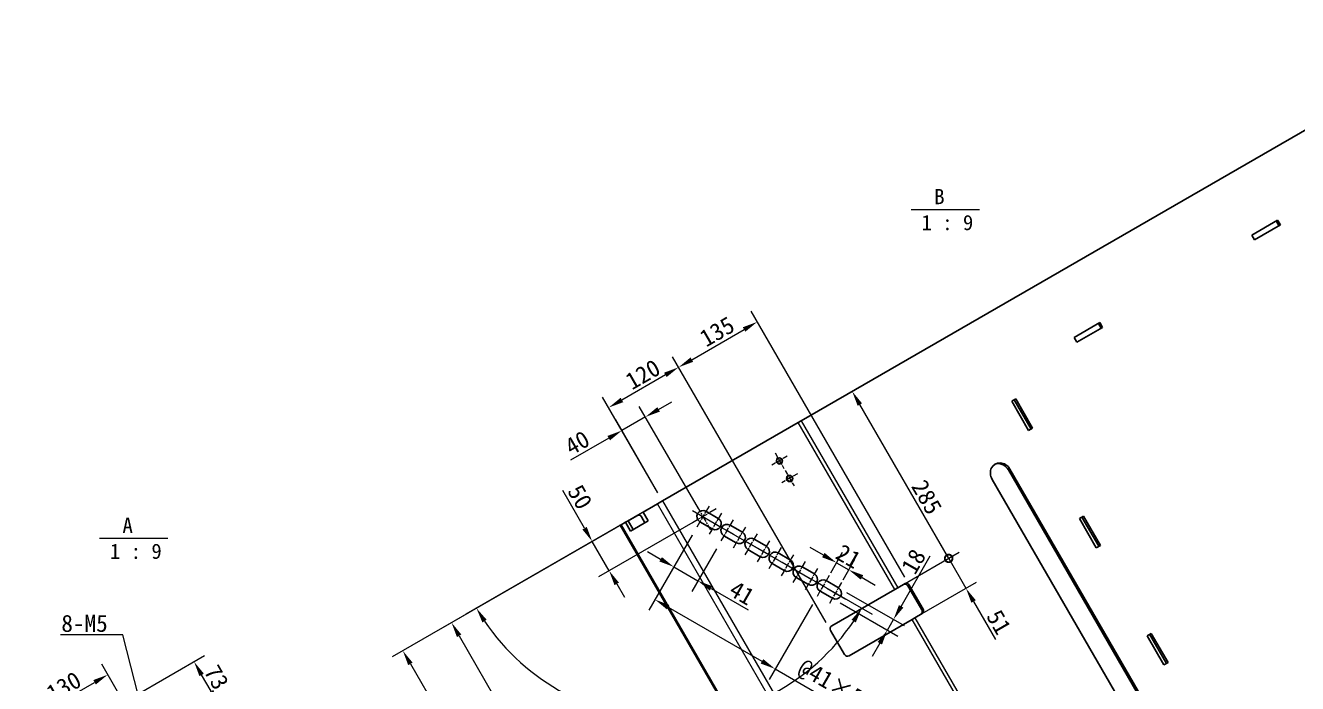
# Model space of a CAD drawing. Header units: millimetres. Extents: x 54 to 7520, y 49 to 5297.
# Drawn here: x 4134 to 6013, y 1929 to 2902 of the extents above; entities that cross this region are included whole.
import ezdxf

# ---------------------------------------------------------------- set-up
doc = ezdxf.new("R2010")
doc.units = ezdxf.units.MM
doc.header["$LTSCALE"] = 9
doc.linetypes.add('CHAIN', pattern=[0.3543, 0.2362, -0.0295, 0.0591, -0.0295])
for name, color, linetype, lineweight, true_color in [('中心标记 (ISO)', 1, 'CHAIN', 18, 0xff0000), ('中心线 (ISO)', 1, 'CHAIN', 18, 0xff0000), ('尺寸 (ISO)', 7, 'Continuous', 18, 0x008000), ('符号 (ISO)', 7, 'Continuous', 18, 0x008000)]:
    doc.layers.add(name, color=color, linetype=linetype, lineweight=lineweight, true_color=true_color)
doc.layers.add('可见 (ISO)', color=7, linetype='Continuous', lineweight=25)
doc.layers.add('可见窄的 (ISO)', color=7, linetype='Continuous', lineweight=18)
doc.styles.add('HZ_33', font='simfang.ttf')
doc.styles.add('最新国标', font='simfang.ttf')
doc.dimstyles.new('默认 (GB)', dxfattribs={"dimscale": 9, "dimtxt": 2.8, "dimasz": 2.5, "dimexe": 2, "dimexo": 1.5, "dimgap": 0.5, "dimtad": 1, "dimtoh": 1, "dimdsep": 46, "dimtxsty": '最新国标', "dimcen": 0.09, "dimdle": 10, "dimclrd": 256, "dimclre": 256, "dimclrt": 256, "dimazin": 2, "dimtfac": 0.535714, "dimtdec": 3, "dimtmove": 0, "dimatfit": 3, "dimfxl": 0, "dimtolj": 1, "dimlwd": -1, "dimlwe": -1, "dimarcsym": 0})
doc.dimstyles.new('默认 (GB)$7', dxfattribs={"dimscale": 9, "dimtxt": 2.8, "dimasz": 2.5, "dimexe": 2, "dimexo": 1.5, "dimgap": 0.5, "dimtad": 1, "dimtoh": 1, "dimdsep": 46, "dimtxsty": '最新国标', "dimcen": 0.09, "dimdle": 10, "dimclrd": 256, "dimclre": 256, "dimclrt": 256, "dimazin": 2, "dimtfac": 0.535714, "dimtdec": 3, "dimtmove": 0, "dimatfit": 3, "dimfxl": 0, "dimtolj": 1, "dimlwd": -1, "dimlwe": -1, "dimarcsym": 0})

# ---------------------------------------------------------------- blocks, each defined once
blk = doc.blocks.new('*D93')
at = {"layer": 'Defpoints', "color": 0, "transparency": 16777216}
for p in [(4255.2, 1942.5), (4315.2, 1838.5), (4202.6, 1773.5)]:
    blk.add_point(p, dxfattribs=at)
at = {"layer": '尺寸 (ISO)', "color": 116, "true_color": 0x00803f, "transparency": 16777216}
for p, q in [((4308.4, 1850.2), (4246.2, 1958)), ((4162.1, 1888.7), (4235.7, 1931.2)), ((4195.8, 1785.2), (4133.6, 1893))]:
    blk.add_line(p, q, dxfattribs=at)
for points in [[(4233.8, 1934.5), (4237.5, 1928), (4255.2, 1942.5)], [(4160.2, 1892), (4163.9, 1885.5), (4142.6, 1877.5)]]:
    blk.add_solid(points, dxfattribs=at)
at = {"layer": '尺寸 (ISO)', "transparency": 16777216, "insert": (4190.2, 1924.9), "char_height": 25.2, "attachment_point": 5, "rotation": 30, "style": '最新国标'}
blk.add_mtext('\\A1;130', dxfattribs=at)
blk = doc.blocks.new('*D99')
at = {"layer": 'Defpoints', "color": 0, "transparency": 16777216}
for p in [(4382.6, 1961.8), (4280.9, 1903.1), (4315.2, 1838.5)]:
    blk.add_point(p, dxfattribs=at)
at = {"layer": '尺寸 (ISO)', "color": 116, "true_color": 0x00803f, "transparency": 16777216}
for p, q in [((4292.6, 1909.8), (4398.2, 1970.8)), ((4407.8, 1918), (4393.8, 1942.3)), ((4326.8, 1845.3), (4434.7, 1907.5))]:
    blk.add_line(p, q, dxfattribs=at)
for points in [[(4397.1, 1944.1), (4390.6, 1940.4), (4382.6, 1961.8)], [(4411.1, 1919.9), (4404.6, 1916.1), (4419.1, 1898.5)]]:
    blk.add_solid(points, dxfattribs=at)
at = {"layer": '尺寸 (ISO)', "transparency": 16777216, "insert": (4415.8, 1938.8), "char_height": 25.2, "attachment_point": 5, "rotation": 300, "style": '最新国标'}
blk.add_mtext('\\A1;73', dxfattribs=at)
blk = doc.blocks.new('*D101')
at = {"layer": 'Defpoints', "color": 0, "transparency": 16777216}
for p in [(5084.4, 2205.1), (5072.7, 2198.3), (5118.8, 2185.2), (4972, 1896.3)]:
    blk.add_point(p, dxfattribs=at)
at = {"layer": '尺寸 (ISO)', "color": 116, "true_color": 0x00803f, "transparency": 16777216}
for p, q in [((5061, 2191.6), (4784.2, 2031.8)), ((5130.5, 2178.4), (5384.5, 2031.8))]:
    blk.add_line(p, q, dxfattribs=at)
blk.add_arc((5084.4, 2205.1), 328.6, 213.9241, 326.0759, dxfattribs=at)
for points in [[(4808.6, 2019.7), (4814.9, 2023.7), (4799.8, 2040.8)], [(5353.9, 2023.7), (5360.2, 2019.7), (5369, 2040.8)]]:
    blk.add_solid(points, dxfattribs=at)
at = {"layer": '尺寸 (ISO)', "transparency": 16777216, "insert": (5110.3, 1894.8), "char_height": 25.2, "attachment_point": 5, "rotation": 4.774, "style": '最新国标'}
blk.add_mtext('\\A1;120°', dxfattribs=at)
blk = doc.blocks.new('*D102')
at = {"layer": 'Defpoints', "color": 0, "transparency": 16777216}
for p in [(5074.8, 2199.5), (5134.4, 2176.2), (4970.8, 2139.5)]:
    blk.add_point(p, dxfattribs=at)
at = {"layer": '尺寸 (ISO)', "color": 116, "true_color": 0x00803f, "transparency": 16777216}
for p, q in [((4959.6, 2159), (4927.4, 2214.7)), ((5063.1, 2192.7), (4955.2, 2130.5)), ((5122.7, 2169.4), (4980.2, 2087.2)), ((4995.8, 2096.2), (4970.8, 2139.5)), ((5007.1, 2076.7), (5018.3, 2057.2))]:
    blk.add_line(p, q, dxfattribs=at)
for points in [[(4962.8, 2160.9), (4956.3, 2157.1), (4970.8, 2139.5)], [(5010.3, 2078.6), (5003.8, 2074.8), (4995.8, 2096.2)]]:
    blk.add_solid(points, dxfattribs=at)
at = {"layer": '尺寸 (ISO)', "transparency": 16777216, "insert": (4952.8, 2205.2), "char_height": 25.2, "attachment_point": 5, "rotation": 300, "style": '最新国标'}
blk.add_mtext('\\A1;50', dxfattribs=at)
blk = doc.blocks.new('*D103')
at = {"layer": 'Defpoints', "color": 0, "transparency": 16777216}
for p in [(5014.8, 2303.4), (5074.8, 2199.5), (5134.4, 2176.2)]:
    blk.add_point(p, dxfattribs=at)
at = {"layer": '尺寸 (ISO)', "color": 116, "true_color": 0x00803f, "transparency": 16777216}
for p, q in [((5127.6, 2187.9), (5040.4, 2339)), ((5068.9, 2334.7), (5088.4, 2345.9)), ((5068, 2211.2), (5005.8, 2319)), ((5049.4, 2323.4), (5014.8, 2303.4)), ((4995.3, 2292.2), (4938.8, 2259.6))]:
    blk.add_line(p, q, dxfattribs=at)
for points in [[(5067, 2337.9), (5070.8, 2331.4), (5049.4, 2323.4)], [(4993.4, 2295.4), (4997.1, 2288.9), (5014.8, 2303.4)]]:
    blk.add_solid(points, dxfattribs=at)
at = {"layer": '尺寸 (ISO)', "transparency": 16777216, "insert": (4948.7, 2285.2), "char_height": 25.2, "attachment_point": 5, "rotation": 30, "style": '最新国标'}
blk.add_mtext('\\A1;40', dxfattribs=at)
blk = doc.blocks.new('*D104')
at = {"layer": 'Defpoints', "color": 0, "transparency": 16777216}
for p in [(5125.4, 2160.6), (5160.9, 2140.1), (5126.9, 2081.3)]:
    blk.add_point(p, dxfattribs=at)
at = {"layer": '尺寸 (ISO)', "color": 116, "true_color": 0x00803f, "transparency": 16777216}
for p, q in [((5118.6, 2148.9), (5082.4, 2086.2)), ((5071.9, 2113), (5052.5, 2124.3)), ((5154.2, 2128.4), (5117.9, 2065.7)), ((5091.4, 2101.8), (5126.9, 2081.3)), ((5146.4, 2070), (5201.3, 2038.4))]:
    blk.add_line(p, q, dxfattribs=at)
for points in [[(5073.8, 2116.3), (5070.1, 2109.8), (5091.4, 2101.8)], [(5148.3, 2073.3), (5144.5, 2066.8), (5126.9, 2081.3)]]:
    blk.add_solid(points, dxfattribs=at)
at = {"layer": '尺寸 (ISO)', "transparency": 16777216, "insert": (5192.1, 2063.4), "char_height": 25.2, "attachment_point": 5, "rotation": 330, "style": '最新国标'}
blk.add_mtext('\\A1;41', dxfattribs=at)
blk = doc.blocks.new('*D105')
at = {"layer": 'Defpoints', "color": 0, "transparency": 16777216}
for p in [(5125.4, 2160.6), (5302.9, 2058.1), (5241.1, 1951)]:
    blk.add_point(p, dxfattribs=at)
at = {"layer": '尺寸 (ISO)', "color": 116, "true_color": 0x00803f, "transparency": 16777216}
for p, q in [((5118.6, 2148.9), (5054.6, 2037.9)), ((5083, 2042.3), (5221.6, 1962.3)), ((5296.2, 2046.4), (5232.1, 1935.4)), ((5241.1, 1951), (5451.7, 1829.4))]:
    blk.add_line(p, q, dxfattribs=at)
for points in [[(5084.9, 2045.5), (5081.2, 2039), (5063.6, 2053.5)], [(5223.5, 1965.5), (5219.7, 1959), (5241.1, 1951)]]:
    blk.add_solid(points, dxfattribs=at)
at = {"layer": '尺寸 (ISO)', "transparency": 16777216, "insert": (5366.6, 1902.7), "char_height": 25.2, "attachment_point": 5, "rotation": 330, "style": '最新国标'}
blk.add_mtext('\\A1;\\fFangSong|b0|i0;@41×5=(205)', dxfattribs=at)
blk = doc.blocks.new('*D106')
at = {"layer": 'Defpoints', "color": 0, "transparency": 16777216}
for p in [(5214.7, 2464), (5439.2, 2075.1), (5323, 2008)]:
    blk.add_point(p, dxfattribs=at)
at = {"layer": '尺寸 (ISO)', "color": 116, "true_color": 0x00803f, "transparency": 16777216}
for p, q in [((5432.5, 2086.7), (5205.7, 2479.6)), ((5117.9, 2408.1), (5195.2, 2452.7)), ((5316.3, 2019.7), (5089.5, 2412.5))]:
    blk.add_line(p, q, dxfattribs=at)
for points in [[(5193.3, 2456), (5197.1, 2449.5), (5214.7, 2464)], [(5116.1, 2411.4), (5119.8, 2404.9), (5098.5, 2396.9)]]:
    blk.add_solid(points, dxfattribs=at)
at = {"layer": '尺寸 (ISO)', "transparency": 16777216, "insert": (5147.9, 2445.4), "char_height": 25.2, "attachment_point": 5, "rotation": 30, "style": '最新国标'}
blk.add_mtext('\\A1; \\fFangSong|b0|i0;135\\P', dxfattribs=at)
blk = doc.blocks.new('*D107')
at = {"layer": 'Defpoints', "color": 0, "transparency": 16777216}
for p in [(4995.2, 2337.3), (5074.8, 2199.5), (5323, 2008)]:
    blk.add_point(p, dxfattribs=at)
at = {"layer": '尺寸 (ISO)', "color": 116, "true_color": 0x00803f, "transparency": 16777216}
for p, q in [((5316.3, 2019.7), (5089.5, 2412.5)), ((5079, 2385.6), (5014.7, 2348.5)), ((5068, 2211.2), (4986.2, 2352.9))]:
    blk.add_line(p, q, dxfattribs=at)
for points in [[(5077.1, 2388.9), (5080.8, 2382.4), (5098.5, 2396.9)], [(5012.8, 2351.8), (5016.6, 2345.3), (4995.2, 2337.3)]]:
    blk.add_solid(points, dxfattribs=at)
at = {"layer": '尺寸 (ISO)', "transparency": 16777216, "insert": (5038.2, 2382), "char_height": 25.2, "attachment_point": 5, "rotation": 30, "style": '最新国标'}
blk.add_mtext('\\A1; \\fFangSong|b0|i0;120', dxfattribs=at)
blk = doc.blocks.new('_DotSmall')
at = {"color": 0, "linetype": 'ByBlock', "const_width": 0.5}
blk.add_lwpolyline([(-0.0625, 0, 1), (0.0625, 0, 1)], format="xyb", close=True, dxfattribs=at)
blk = doc.blocks.new('*D108')
at = {"layer": 'Defpoints', "color": 0, "transparency": 16777216}
for p in [(5354.9, 2361.2), (5275.3, 2315.3), (5417.8, 2068.5)]:
    blk.add_point(p, dxfattribs=at)
at = {"layer": '尺寸 (ISO)', "color": 116, "true_color": 0x00803f, "transparency": 16777216}
for p, q in [((5287, 2322), (5370.5, 2370.2)), ((5497.4, 2114.4), (5366.1, 2341.7)), ((5429.5, 2075.2), (5513, 2123.4))]:
    blk.add_line(p, q, dxfattribs=at)
blk.add_solid([(5369.4, 2343.6), (5362.9, 2339.9), (5354.9, 2361.2)], dxfattribs=at)
at = {"layer": '尺寸 (ISO)', "color": 116, "true_color": 0x00803f, "transparency": 16777216, "xscale": 22.5, "yscale": 22.5, "zscale": 22.5, "rotation": 299.999999999989}
blk.add_blockref('_DotSmall', (5497.4, 2114.4), dxfattribs=at)
at = {"layer": '尺寸 (ISO)', "transparency": 16777216, "insert": (5465, 2204.9), "char_height": 25.2, "attachment_point": 5, "rotation": 300, "style": '最新国标'}
blk.add_mtext('\\A1;285', dxfattribs=at)
blk = doc.blocks.new('*D109')
at = {"layer": 'Defpoints', "color": 0, "transparency": 16777216}
for p in [(5417.8, 2068.5), (5522.9, 2070.2), (5443.3, 2024.3)]:
    blk.add_point(p, dxfattribs=at)
at = {"layer": '尺寸 (ISO)', "color": 116, "true_color": 0x00803f, "transparency": 16777216}
for p, q in [((5497.4, 2114.4), (5486.1, 2133.9)), ((5429.5, 2075.2), (5513, 2123.4)), ((5497.4, 2114.4), (5522.9, 2070.2)), ((5455, 2031), (5538.5, 2079.2)), ((5534.1, 2050.8), (5566.7, 1994.4))]:
    blk.add_line(p, q, dxfattribs=at)
blk.add_solid([(5537.4, 2052.6), (5530.9, 2048.9), (5522.9, 2070.2)], dxfattribs=at)
at = {"layer": '尺寸 (ISO)', "color": 116, "true_color": 0x00803f, "transparency": 16777216, "xscale": 22.5, "yscale": 22.5, "zscale": 22.5, "rotation": 299.999999999989}
blk.add_blockref('_DotSmall', (5497.4, 2114.4), dxfattribs=at)
at = {"layer": '尺寸 (ISO)', "transparency": 16777216, "insert": (5571.6, 2020.3), "char_height": 25.2, "attachment_point": 5, "rotation": 300, "style": '最新国标'}
blk.add_mtext('\\A1;51', dxfattribs=at)
blk = doc.blocks.new('*D110')
at = {"layer": 'Defpoints', "color": 0, "transparency": 16777216}
for p in [(5349.9, 2097.5), (5316.4, 2081.5), (5334.6, 2071)]:
    blk.add_point(p, dxfattribs=at)
at = {"layer": '尺寸 (ISO)', "color": 116, "true_color": 0x00803f, "transparency": 16777216}
for p, q in [((5312.3, 2119.3), (5292.8, 2130.5)), ((5323.2, 2093.2), (5340.7, 2123.6)), ((5331.7, 2108), (5349.9, 2097.5)), ((5341.4, 2082.7), (5358.9, 2113.1)), ((5369.4, 2086.3), (5388.9, 2075))]:
    blk.add_line(p, q, dxfattribs=at)
for points in [[(5314.1, 2122.5), (5310.4, 2116), (5331.7, 2108)], [(5371.3, 2089.5), (5367.5, 2083), (5349.9, 2097.5)]]:
    blk.add_solid(points, dxfattribs=at)
at = {"layer": '尺寸 (ISO)', "transparency": 16777216, "insert": (5349.4, 2117.6), "char_height": 25.2, "attachment_point": 5, "rotation": 330, "style": '最新国标'}
blk.add_mtext('\\A1;21', dxfattribs=at)
blk = doc.blocks.new('*D111')
at = {"layer": 'Defpoints', "color": 0, "transparency": 16777216}
for p in [(5334.6, 2071), (5325.6, 2055.4), (5406.9, 2008.5)]:
    blk.add_point(p, dxfattribs=at)
at = {"layer": '尺寸 (ISO)', "color": 116, "true_color": 0x00803f, "transparency": 16777216}
for p, q in [((5427.1, 2043.5), (5470.3, 2118.4)), ((5337.3, 2048.7), (5422.5, 1999.5)), ((5346.3, 2064.2), (5431.5, 2015.1)), ((5406.9, 2008.5), (5415.9, 2024.1)), ((5395.6, 1989), (5384.4, 1969.5))]:
    blk.add_line(p, q, dxfattribs=at)
for points in [[(5423.9, 2045.4), (5430.4, 2041.7), (5415.9, 2024.1)], [(5392.4, 1990.9), (5398.9, 1987.1), (5406.9, 2008.5)]]:
    blk.add_solid(points, dxfattribs=at)
at = {"layer": '尺寸 (ISO)', "transparency": 16777216, "insert": (5445.5, 2109.9), "char_height": 25.2, "attachment_point": 5, "rotation": 60, "style": '最新国标'}
blk.add_mtext('\\A1;18', dxfattribs=at)
blk = doc.blocks.new('*D114')
at = {"layer": 'Defpoints', "color": 0, "transparency": 16777216}
for p in [(5074.8, 2199.5), (5850.6, 1051.6), (5382, 781.1)]:
    blk.add_point(p, dxfattribs=at)
at = {"layer": '尺寸 (ISO)', "color": 116, "true_color": 0x00803f, "transparency": 16777216}
for p, q in [((5063.1, 2192.7), (4675.4, 1969)), ((4702.3, 1958.5), (5370.8, 800.6)), ((5838.9, 1044.9), (5366.4, 772.1))]:
    blk.add_line(p, q, dxfattribs=at)
for points in [[(4705.5, 1960.3), (4699, 1956.6), (4691, 1978)], [(5374, 802.5), (5367.5, 798.7), (5382, 781.1)]]:
    blk.add_solid(points, dxfattribs=at)
at = {"layer": '尺寸 (ISO)', "transparency": 16777216, "insert": (5051.5, 1388.2), "char_height": 25.2, "attachment_point": 5, "rotation": 300, "style": '最新国标'}
blk.add_mtext('\\A1;1382', dxfattribs=at)
blk = doc.blocks.new('*D117')
at = {"layer": 'Defpoints', "color": 0, "transparency": 16777216}
for p in [(5074.8, 2199.5), (5408.7, 1708.1), (5059.2, 1506.4)]:
    blk.add_point(p, dxfattribs=at)
at = {"layer": '尺寸 (ISO)', "color": 116, "true_color": 0x00803f, "transparency": 16777216}
for p, q in [((5063.1, 2192.7), (4747.4, 2010.5)), ((4774.2, 2000), (5059.2, 1506.4)), ((5397, 1701.4), (5043.6, 1497.4))]:
    blk.add_line(p, q, dxfattribs=at)
blk.add_solid([(4777.5, 2001.9), (4771, 1998.1), (4763, 2019.5)], dxfattribs=at)
at = {"layer": '尺寸 (ISO)', "color": 116, "true_color": 0x00803f, "transparency": 16777216, "xscale": 22.5, "yscale": 22.5, "zscale": 22.5, "rotation": 299.9999999999889}
blk.add_blockref('_DotSmall', (5059.2, 1506.4), dxfattribs=at)
at = {"layer": '尺寸 (ISO)', "transparency": 16777216, "insert": (4926.1, 1771.7), "char_height": 25.2, "attachment_point": 5, "rotation": 300, "style": '最新国标'}
blk.add_mtext('\\A1;592.5', dxfattribs=at)

msp = doc.modelspace()

# ---------------------------------------------------------------- linework, layer by layer
at = {"layer": '中心标记 (ISO)', "ltscale": 3.256479}
for p, q in [((5258.8894, 2265.3928), (5236.0471, 2252.2048)), ((5240.8743, 2270.22), (5254.0623, 2247.3777)), ((5273.8894, 2239.4121), (5251.0471, 2226.2241)), ((5255.8743, 2244.2392), (5269.0623, 2221.3969))]:
    msp.add_line(p, q, dxfattribs=at)
at = {"layer": '中心标记 (ISO)', "ltscale": 5.000333}
for p, q in [((5153.8802, 2187.4452), (5118.8061, 2167.1952)), ((5125.3946, 2191.7837), (5145.6446, 2156.7096))]:
    msp.add_line(p, q, dxfattribs=at)
at = {"layer": '中心标记 (ISO)', "ltscale": 4.44473}
for p, q in [((5143.3946, 2191.7837), (5125.3946, 2160.6067)), ((5161.5811, 2181.2837), (5143.5811, 2150.1067)), ((5178.9016, 2171.2837), (5160.9016, 2140.1067)), ((5197.0882, 2160.7837), (5179.0882, 2129.6067)), ((5214.4087, 2150.7837), (5196.4087, 2119.6067)), ((5232.5952, 2140.2837), (5214.5952, 2109.1067)), ((5249.9157, 2130.2837), (5231.9157, 2099.1067)), ((5268.1022, 2119.7837), (5250.1022, 2088.6067)), ((5285.4228, 2109.7837), (5267.4228, 2078.6067)), ((5303.6093, 2099.2837), (5285.6093, 2068.1067)), ((5320.9298, 2089.2837), (5302.9298, 2058.1067)), ((5339.1163, 2078.7837), (5321.1163, 2047.6067))]:
    msp.add_line(p, q, dxfattribs=at)
at = {"layer": '中心线 (ISO)', "ltscale": 23.990969}
msp.add_line((5118.8061, 2185.1952), (5345.7048, 2054.1952), dxfattribs=at)
at = {"layer": '可见 (ISO)'}
for p, q in [((5279.6093, 2317.77), (6291.7152, 2902.1096)), ((5945.0902, 2592.289), (5983.3402, 2614.3726)), ((5985.1751, 2606.1944), (5981.1751, 2613.1226)), ((5983.3402, 2614.3726), (5987.3402, 2607.4444)), ((5987.3402, 2607.4444), (5949.0902, 2585.3608)), ((5949.0902, 2585.3608), (5945.0902, 2592.289)), ((5682.5902, 2440.7345), (5720.8402, 2462.8182)), ((5720.8402, 2462.8182), (5724.8402, 2455.89)), ((5724.8402, 2455.89), (5686.5902, 2433.8063)), ((5722.6751, 2454.64), (5718.6751, 2461.5682)), ((5686.5902, 2433.8063), (5682.5902, 2440.7345)), ((5590.4652, 2346.5543), (5596.4652, 2350.0184)), ((5596.4652, 2350.0184), (5621.4652, 2306.7171)), ((5615.4652, 2303.253), (5590.4652, 2346.5543)), ((5619.3001, 2305.4671), (5594.3001, 2348.7684)), ((5074.7536, 2199.4965), (5275.2792, 2315.27)), ((5279.6093, 2317.77), (5275.2792, 2315.27)), ((5621.4652, 2306.7171), (5615.4652, 2303.253)), ((5827.1751, 1826.7716), (5585.6751, 2245.0618)), ((5587.8402, 2246.3118), (5829.3402, 1828.0216)), ((5803.0902, 1812.8661), (5561.5902, 2231.1564)), ((5074.7536, 2199.4965), (5067.2536, 2195.1663)), ((5045.9379, 2182.8597), (5067.2536, 2195.1663)), ((5045.9379, 2182.8597), (5053.4379, 2169.8693)), ((5138.8946, 2183.9894), (5157.0811, 2173.4894)), ((5013.4619, 2164.1097), (5012.3017, 2163.4399)), ((5012.3017, 2163.4399), (5684.3018, 999.5015)), ((5013.4619, 2164.1097), (5019.9571, 2167.8597)), ((5019.9571, 2167.8597), (5023.7071, 2170.0248)), ((5027.4571, 2154.8693), (5019.9571, 2167.8597)), ((5037.5469, 2178.0152), (5023.7071, 2170.0248)), ((5023.7071, 2170.0248), (5031.2071, 2157.0344)), ((5053.4379, 2169.8693), (5027.4571, 2154.8693)), ((5048.7969, 2167.1899), (5043.7969, 2175.8501)), ((5148.0811, 2157.901), (5129.8946, 2168.401)), ((5174.4016, 2163.4894), (5192.5882, 2152.9894)), ((5690.4652, 2173.3492), (5696.4652, 2176.8133)), ((5715.4652, 2130.0479), (5690.4652, 2173.3492)), ((5719.3001, 2132.262), (5694.3001, 2175.5633)), ((5696.4652, 2176.8133), (5721.4652, 2133.512)), ((5183.5882, 2137.401), (5165.4016, 2147.901)), ((5209.9087, 2142.9894), (5228.0952, 2132.4894)), ((5219.0952, 2116.901), (5200.9087, 2127.401)), ((5721.4652, 2133.512), (5715.4652, 2130.0479)), ((5254.6022, 2096.401), (5236.4157, 2106.901)), ((5245.4157, 2122.4894), (5263.6022, 2111.9894)), ((5290.1093, 2075.901), (5271.9228, 2086.401)), ((5280.9228, 2101.9894), (5299.1093, 2091.4894)), ((5316.4298, 2081.4894), (5334.6163, 2070.9894)), ((5324.8369, 2014.7925), (5417.7792, 2068.4527)), ((5422.1093, 2070.9527), (5417.7792, 2068.4527)), ((5422.1093, 2070.9527), (5432.9652, 2077.2204)), ((5457.5501, 2038.2983), (5437.0501, 2073.8053)), ((5439.2152, 2075.0553), (5459.7152, 2039.5483)), ((5325.6163, 2055.401), (5307.4298, 2065.901)), ((5458.4652, 2033.0531), (5447.6093, 2026.7854)), ((5443.2792, 2024.2854), (5350.3369, 1970.6252)), ((5443.2792, 2024.2854), (5447.6093, 2026.7854)), ((5343.5067, 1972.4553), (5323.0067, 2007.9624)), ((5790.4652, 2000.1441), (5796.4652, 2003.6082)), ((5815.4652, 1956.8429), (5790.4652, 2000.1441)), ((5819.3001, 1959.057), (5794.3001, 2002.3582)), ((5796.4652, 2003.6082), (5821.4652, 1960.307)), ((5821.4652, 1960.307), (5815.4652, 1956.8429))]:
    msp.add_line(p, q, dxfattribs=at)
for centre in [(5247.4683, 2258.7988), (5262.4683, 2232.8181)]:
    msp.add_circle(centre, 4.188, dxfattribs=at)
for centre, radius, start, end in [((5134.3946, 2176.1952), 9, 60, 240), ((5152.5811, 2165.6952), 9, 240, 60), ((5169.9016, 2155.6952), 9, 60, 240), ((5188.0882, 2145.1952), 9, 240, 60), ((5205.4087, 2135.1952), 9, 60, 240), ((5223.5952, 2124.6952), 9, 240, 60), ((5240.9157, 2114.6952), 9, 60, 240), ((5259.1022, 2104.1952), 9, 240, 60), ((5276.4228, 2094.1952), 9, 60, 240), ((5294.6093, 2083.6952), 9, 240, 60), ((5311.9298, 2073.6952), 9, 60, 240), ((5330.1163, 2063.1952), 9, 240, 60), ((5327.3369, 2010.4624), 5, 120, 210), ((5347.8369, 1974.9553), 5, 210, 300)]:
    msp.add_arc(centre, radius, start, end, dxfattribs=at)
for centre, major_axis, start_param, end_param in [((5574.7152, 2238.7341), (-8.75, 15.1554), 4.71238898, 7.853981634), ((5572.5501, 2237.4841), (-8.75, 15.1554), 4.71238898, 6.200612897), ((5040.0469, 2173.685), (-2.5, 4.3301), 4.71238898, 6.283185307), ((5433.3001, 2071.6403), (-2.5, 4.3301), 4.71238898, 6.283185307), ((5435.4652, 2072.8903), (-2.5, 4.3301), 4.71238898, 6.283185307), ((5453.8001, 2036.1332), (2.5, -4.3301), 0, 1.570796327), ((5455.9652, 2037.3832), (2.5, -4.3301), 0, 1.570796327)]:
    msp.add_ellipse(centre, major_axis=major_axis, ratio=0.866025404, start_param=start_param, end_param=end_param, dxfattribs=at)
at = {"layer": '可见窄的 (ISO)'}
for p, q in [((5417.7792, 2068.4527), (5275.2792, 2315.27)), ((5279.6093, 2317.77), (5422.1093, 2070.9527)), ((5587.8402, 2246.3118), (5585.6751, 2245.0618)), ((5074.7536, 2199.4965), (5804.2359, 935.996)), ((5796.7359, 931.6658), (5067.2536, 2195.1663)), ((5013.4619, 2164.1097), (5685.4621, 1000.1713)), ((5437.0501, 2073.8053), (5439.2152, 2075.0553)), ((5459.7152, 2039.5483), (5457.5501, 2038.2983)), ((5986.7711, 1082.9297), (5443.2792, 2024.2854)), ((5447.6093, 2026.7854), (5991.1013, 1085.4297))]:
    msp.add_line(p, q, dxfattribs=at)
for centre in [(5247.4683, 2258.7988), (5262.4683, 2232.8181)]:
    msp.add_arc(centre, 5, 110, 20, dxfattribs=at)
at = {"layer": '符号 (ISO)'}
for p, q in [((5441.9416, 2630.1479), (5542.9943, 2630.1479)), ((4243.0903, 2144.3677), (4344.1429, 2144.3677))]:
    msp.add_line(p, q, dxfattribs=at)

# ---------------------------------------------------------------- texts
at = {"layer": '符号 (ISO)', "char_height": 22.5, "attachment_point": 7, "style": 'HZ_33'}
for s, insert in [('B ', (5476.0578, 2637.8989)), (' 1 : 9', (5441.9416, 2599.1075)), ('A ', (4276.9185, 2152.1187)), (' 1 : 9', (4243.0903, 2113.3273))]:
    msp.add_mtext(s, dxfattribs=dict(at, insert=insert))
at = {"layer": '符号 (ISO)', "insert": (4255.1671, 2005.4077), "char_height": 25.2, "width": 76.207158, "attachment_point": 9, "line_spacing_factor": 0.49, "style": '最新国标'}
msp.add_mtext('8-M5', dxfattribs=at)

# ---------------------------------------------------------------- dimensions: what is measured, and where the dimension line sits
at = {"layer": '尺寸 (ISO)', "color": 116, "true_color": 0x00803f}
for base, p1, p2, angle, text, override, picture, middle in [((5214.6668, 2463.9845), (5323.0067, 2007.9624), (5439.2152, 2075.0553), 30, ' \\fFangSong|b0|i0;135\\P', {"dimgap": 0.5, "dimtoh": 0, "dimdec": 2, "dimtol": 0, "dimlim": 0, "dimtp": 0, "dimtm": 0, "dimtdec": 3, "dimtofl": 0, "dimatfit": 1}, '*D106', (5156.5626, 2430.4381)), ((4995.2052, 2337.2783), (5323.0067, 2007.9624), (5074.7536, 2199.4965), 30, ' \\fFangSong|b0|i0;120', {"dimgap": 0.5, "dimtoh": 0, "dimdec": 2, "dimtol": 0, "dimlim": 0, "dimtp": 0, "dimtm": 0, "dimtdec": 3, "dimtofl": 0, "dimatfit": 1}, '*D107', (5046.8318, 2367.085)), ((5241.0923, 1951.0011), (5125.3946, 2160.6067), (5302.9298, 2058.1067), 150, '\\fFangSong|b0|i0;@41×5=(<>)', {"dimgap": 0.5, "dimtoh": 0, "dimdec": 2, "dimtol": 0, "dimlim": 0, "dimtp": 0, "dimtm": 0, "dimtdec": 3, "dimtofl": 0, "dimatfit": 2}, '*D105', (5356.1351, 1884.5811))]:
    dim = msp.add_linear_dim(base=base, p1=p1, p2=p2, angle=angle, text=text, dimstyle='默认 (GB)', override=override, dxfattribs=at)
    dim.commit()
    dim.dimension.update_dxf_attribs({"geometry": picture, "text_midpoint": middle, "dimtype": 160})
for base, p1, p2, angle, override, picture, middle in [((5354.8791, 2361.227), (5417.7792, 2068.4527), (5275.2792, 2315.27), 300, {"dimgap": 0.5, "dimtoh": 0, "dimdec": 2, "dimblk1": 'DotSmall', "dimsah": 1, "dimdle": 0, "dimtol": 0, "dimlim": 0, "dimtp": 0, "dimtm": 0, "dimtdec": 3, "dimtofl": 0, "dimatfit": 1}, '*D108', (5450.108, 2196.2859)), ((5014.7536, 2303.4195), (5134.3946, 2176.1952), (5074.7536, 2199.4965), 210, {"dimgap": 0.5, "dimtoh": 0, "dimdec": 2, "dimtol": 0, "dimlim": 0, "dimtp": 0, "dimtm": 0, "dimtdec": 3, "dimtofl": 1, "dimatfit": 1}, '*D103', (4957.2945, 2270.2455)), ((4970.8305, 2139.4965), (5134.3946, 2176.1952), (5074.7536, 2199.4965), 300, {"dimgap": 0.5, "dimtoh": 0, "dimdec": 2, "dimtol": 0, "dimlim": 0, "dimtp": 0, "dimtm": 0, "dimtdec": 3, "dimtofl": 1, "dimatfit": 1}, '*D102', (4937.8725, 2196.5814)), ((5382.0363, 781.1098), (5074.7536, 2199.4965), (5850.6242, 1051.6491), 300, {"dimgap": 0.5, "dimtoh": 0, "dimdec": 2, "dimtol": 0, "dimlim": 0, "dimtp": 0, "dimtm": 0, "dimtdec": 3, "dimtofl": 0, "dimatfit": 1}, '*D114', (5036.5363, 1379.5335)), ((5059.2344, 1506.3764), (5074.7536, 2199.4965), (5408.6757, 1708.1264), 120, {"dimgap": 0.5, "dimtoh": 0, "dimdec": 2, "dimblk2": 'DotSmall', "dimsah": 1, "dimdle": 0, "dimtol": 0, "dimlim": 0, "dimtp": 0, "dimtm": 0, "dimtdec": 3, "dimtofl": 0, "dimtmove": 1, "dimatfit": 1}, '*D117', (4911.0631, 1763.0144)), ((5126.9381, 2081.2802), (5125.3946, 2160.6067), (5160.9016, 2140.1067), 150, {"dimgap": 0.5, "dimtoh": 0, "dimdec": 2, "dimtol": 0, "dimlim": 0, "dimtp": 0, "dimtm": 0, "dimtdec": 3, "dimtofl": 1, "dimatfit": 1}, '*D104', (5183.5866, 2048.5742)), ((5349.9359, 2097.5238), (5316.4298, 2081.4894), (5334.6163, 2070.9894), 150, {"dimgap": 0.5, "dimtoh": 0, "dimdec": 2, "dimtol": 0, "dimlim": 0, "dimtp": 0, "dimtm": 0, "dimtdec": 3, "dimtofl": 1, "dimatfit": 1}, '*D110', (5340.8427, 2102.7738)), ((5406.8958, 2008.4743), (5334.6163, 2070.9894), (5325.6163, 2055.401), 240, {"dimgap": 0.5, "dimtoh": 0, "dimdec": 2, "dimtol": 0, "dimlim": 0, "dimtp": 0, "dimtm": 0, "dimtdec": 3, "dimtofl": 1, "dimatfit": 1}, '*D111', (5460.4591, 2101.2485)), ((5522.8791, 2070.2425), (5417.7792, 2068.4527), (5443.2792, 2024.2854), 300, {"dimgap": 0.5, "dimtoh": 0, "dimdec": 2, "dimblk1": 'DotSmall', "dimsah": 1, "dimdle": 0, "dimtol": 0, "dimlim": 0, "dimtp": 0, "dimtm": 0, "dimtdec": 3, "dimtofl": 1, "dimatfit": 1}, '*D109', (5556.6893, 2011.6816)), ((4255.1557, 1942.4592), (4202.5724, 1773.5361), (4315.1557, 1838.5361), 210, {"dimgap": 0.5, "dimtoh": 0, "dimdec": 2, "dimtol": 0, "dimlim": 0, "dimtp": 0, "dimtm": 0, "dimtdec": 3, "dimtofl": 0, "dimatfit": 1}, '*D93', (4198.8641, 1909.9592)), ((4382.5788, 1961.756), (4315.1557, 1838.5361), (4280.9096, 1903.0572), 300, {"dimgap": 0.5, "dimtoh": 0, "dimdec": 2, "dimtol": 0, "dimlim": 0, "dimtp": 0, "dimtm": 0, "dimtdec": 3, "dimtofl": 0, "dimatfit": 1}, '*D99', (4400.8288, 1930.1461))]:
    dim = msp.add_linear_dim(base=base, p1=p1, p2=p2, angle=angle, dimstyle='默认 (GB)', override=override, dxfattribs=at)
    dim.commit()
    dim.dimension.update_dxf_attribs({"geometry": picture, "text_midpoint": middle, "dimtype": 160})
dim = msp.add_angular_dim_3p(base=(4972.0111, 1896.2916), center=(5084.3946, 2205.0627), p1=(5072.7032, 2198.3127), p2=(5118.8061, 2185.1952), dimstyle='默认 (GB)', override={"dimgap": 0.5, "dimtoh": 0, "dimadec": 2, "dimtol": 0, "dimlim": 0, "dimtp": 0, "dimtm": 0, "dimtdec": 2}, dxfattribs=at)
dim.commit()
dim.dimension.update_dxf_attribs({"geometry": '*D101', "text_midpoint": (5111.7414, 1877.6153), "dimtype": 165})

# ---------------------------------------------------------------- leaders
at = {"layer": '符号 (ISO)', "annotation_type": 0, "has_hookline": 1, "hookline_direction": 1, "text_width": 69.84}
msp.add_leader([(4316.5076, 1847.8201), (4277.6671, 2001.2077), (4255.1671, 2001.2077)], dimstyle='默认 (GB)$7', override={"dimgap": 0, "dimtad": 1}, dxfattribs=at)

doc.saveas('drawing.dxf')
